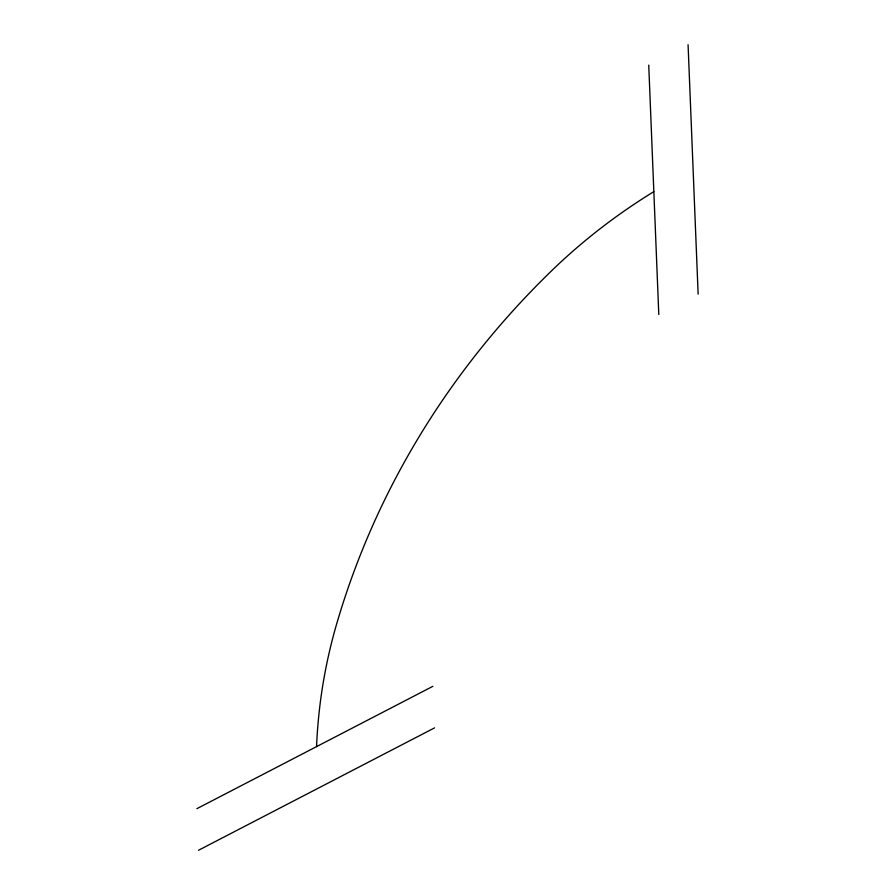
<?xml version="1.0" encoding="UTF-8"?>
<svg xmlns="http://www.w3.org/2000/svg" width="895" height="895" viewBox="0 0 895 895"><rect width="100%" height="100%" fill="white"/><g stroke="black" fill="none" stroke-linecap="round" stroke-linejoin="round"><path stroke-width="1.34" d="M196.866 808.688L432.867 686.32M198.545 850.25L434.545 727.881M688.076 44.75L698.134 294.153M648.741 65.145L658.798 314.548M316.561 746.62A652.388 578.673 11.5 0 1 336.755 623.614A985.574 874.214 11.5 0 1 550.582 271.767A652.388 578.673 11.5 0 1 653.842 191.631"/></g></svg>
